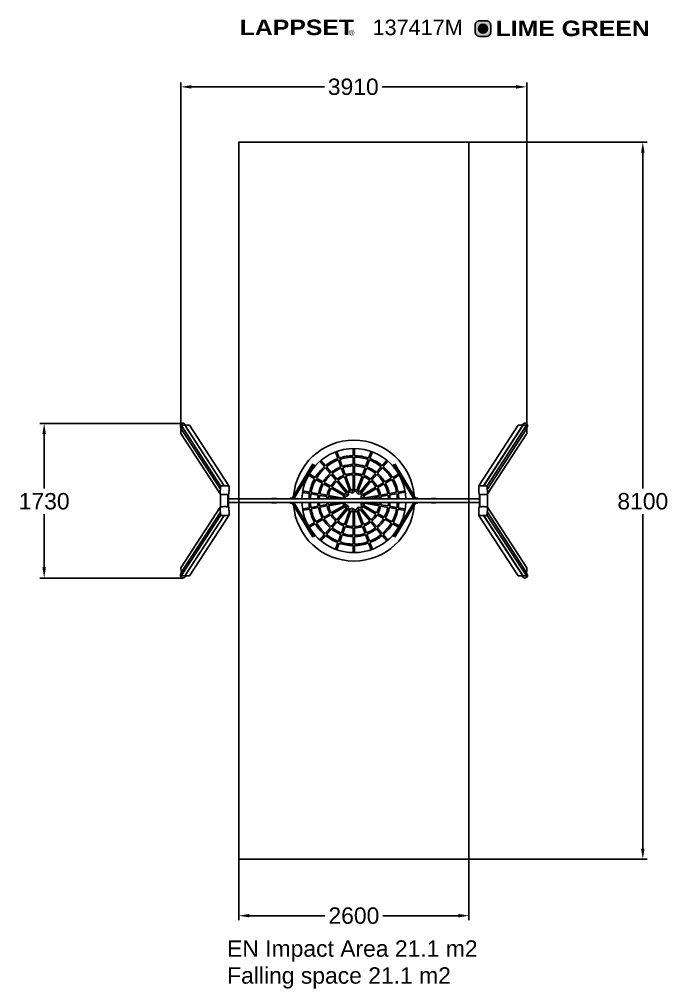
# Model space of a CAD drawing. Extents: x -3779 to 3544, y -5512 to 5435.
import ezdxf

# ---------------------------------------------------------------- set-up
doc = ezdxf.new("R2010")
doc.units = 0
doc.header["$LTSCALE"] = 5
doc.header["$PDMODE"] = 33
doc.header["$PDSIZE"] = 20
doc.layers.get('Defpoints').update_dxf_attribs({"linetype": 'CONTINUOUS'})
for name, color, linetype in [('Lg_area', 4, 'CONTINUOUS'), ('Lg_dim', 7, 'CONTINUOUS'), ('Lg_prod', 40, 'CONTINUOUS'), ('Lg_txt', 4, 'CONTINUOUS'), ('Lime green', 7, 'CONTINUOUS')]:
    doc.layers.add(name, color=color, linetype=linetype)
doc.styles.add('LG1', font='arial.ttf', dxfattribs={"height": 185})
doc.styles.add('LG2', font='', dxfattribs={"height": 185})
doc.styles.add('LG3', font='simplex.shx')
doc.styles.get('LG2').set_extended_font_data('Arial Black')
doc.dimstyles.new('LG_DIM', dxfattribs={"dimtxt": 2.5, "dimasz": 2, "dimexe": 1.3, "dimexo": 1.5, "dimgap": 1, "dimtad": 1, "dimdec": 1, "dimrnd": 10, "dimdsep": 46, "dimtxsty": 'LG1', "dimcen": 0, "dimdle": 1.5, "dimclrd": 2, "dimclre": 2, "dimclrt": 6, "dimadec": 0, "dimazin": 0, "dimtfac": 0.7, "dimtmove": 0, "dimatfit": 3, "dimfxl": 1, "dimtvp": 1, "dimtolj": 1, "dimtzin": 0, "dimarcsym": 0})

# ---------------------------------------------------------------- blocks, each defined once
blk = doc.blocks.new('prodnum')
at = {"layer": 'Lg_txt'}
for s, height, style, p in [('LAPPSET', 175, 'LG2', (0, 0)), ('®', 60, 'LG1', (1233, -2))]:
    blk.add_text(s, height=height, dxfattribs=dict(at, style=style)).set_placement(p)
at = {"layer": 'Lg_txt', "style": 'LG1'}
blk.add_attdef('PRODNUM', (1500, 0), '', height=175, dxfattribs=at)
blk = doc.blocks.new('*D4')
at = {"layer": 'Defpoints', "color": 0, "transparency": 16777216}
for p in [(1300, 4050), (1300, -4050), (3264, -4050)]:
    blk.add_point(p, dxfattribs=at)
at = {"layer": 'Lg_dim', "color": 0, "lineweight": -2, "transparency": 16777216}
for p, q in [((1301, 4050), (3314, 4050)), ((3264, 3930), (3264, 136)), ((3264, -3930), (3264, -153)), ((1301, -4050), (3314, -4050))]:
    blk.add_line(p, q, dxfattribs=at)
at = {"layer": 'Lg_dim', "color": 0, "transparency": 16777216}
for points in [[(3244, 3930), (3284, 3930), (3264, 4050)], [(3244, -3930), (3284, -3930), (3264, -4050)]]:
    blk.add_solid(points, dxfattribs=at)
at = {"layer": 'Lg_dim', "color": 4, "transparency": 16777216, "insert": (3264, -8), "char_height": 185, "attachment_point": 5, "style": 'LG1'}
blk.add_mtext('\\A1;8100', dxfattribs=at)
blk = doc.blocks.new('*D5')
at = {"layer": 'Defpoints', "color": 0, "transparency": 16777216}
for p in [(-1300, -4000), (1300, -4000), (1300, -4688)]:
    blk.add_point(p, dxfattribs=at)
at = {"layer": 'Lg_dim', "color": 0, "lineweight": -2, "transparency": 16777216}
for p, q in [((-1300, -4001), (-1300, -4738)), ((1300, -4001), (1300, -4738)), ((-1180, -4688), (-328, -4688)), ((1180, -4688), (328, -4688))]:
    blk.add_line(p, q, dxfattribs=at)
at = {"layer": 'Lg_dim', "color": 0, "transparency": 16777216}
for points in [[(-1180, -4668), (-1180, -4708), (-1300, -4688)], [(1180, -4668), (1180, -4708), (1300, -4688)]]:
    blk.add_solid(points, dxfattribs=at)
at = {"layer": 'Lg_dim', "color": 4, "transparency": 16777216, "insert": (0, -4688), "char_height": 185, "attachment_point": 5, "style": 'LG1'}
blk.add_mtext('\\A1;2600', dxfattribs=at)
blk = doc.blocks.new('*D6')
at = {"layer": 'Defpoints', "color": 0, "transparency": 16777216}
for p in [(1952, 4673), (-1955, 758), (1952, 758)]:
    blk.add_point(p, dxfattribs=at)
at = {"layer": 'Lg_dim', "color": 0, "lineweight": -2, "transparency": 16777216}
for p, q in [((-1955, 759), (-1955, 4723)), ((1952, 759), (1952, 4723)), ((-1835, 4673), (-333, 4673)), ((1832, 4673), (319, 4673))]:
    blk.add_line(p, q, dxfattribs=at)
at = {"layer": 'Lg_dim', "color": 0, "transparency": 16777216}
for points in [[(-1835, 4693), (-1835, 4653), (-1955, 4673)], [(1832, 4693), (1832, 4653), (1952, 4673)]]:
    blk.add_solid(points, dxfattribs=at)
at = {"layer": 'Lg_dim', "color": 4, "transparency": 16777216, "insert": (-7, 4673), "char_height": 185, "attachment_point": 5, "style": 'LG1'}
blk.add_mtext('\\A1;3910', dxfattribs=at)
blk = doc.blocks.new('*D7')
at = {"layer": 'Defpoints', "color": 0, "transparency": 16777216}
for p in [(-1934, 872), (-3499, -875), (-1934, -875)]:
    blk.add_point(p, dxfattribs=at)
at = {"layer": 'Lg_dim', "color": 0, "lineweight": -2, "transparency": 16777216}
for p, q in [((-1935, 872), (-3549, 872)), ((-3499, 752), (-3499, 136)), ((-3499, -755), (-3499, -153)), ((-1935, -875), (-3549, -875))]:
    blk.add_line(p, q, dxfattribs=at)
at = {"layer": 'Lg_dim', "color": 0, "transparency": 16777216}
for points in [[(-3519, 752), (-3479, 752), (-3499, 872)], [(-3519, -755), (-3479, -755), (-3499, -875)]]:
    blk.add_solid(points, dxfattribs=at)
at = {"layer": 'Lg_dim', "color": 4, "transparency": 16777216, "insert": (-3499, -8), "char_height": 185, "attachment_point": 5, "style": 'LG1'}
blk.add_mtext('\\A1;1730', dxfattribs=at)
blk = doc.blocks.new('Variteemalayerit')
at = {"layer": 'Lime green', "true_color": 0xb1c72c}
h = blk.add_hatch(color=62, dxfattribs=at)
h.dxf.hatch_style = 1
edge = h.paths.add_edge_path()
edge.add_line((2695, 137), (2695, 212))
edge.add_arc((2745, 212), 50, 90, 180, ccw=False)
edge.add_line((2745, 262), (2820, 262))
edge.add_arc((2820, 212), 50, 0, 90, ccw=False)
edge.add_line((2870, 212), (2870, 137))
edge.add_arc((2820, 137), 50, 270, 360, ccw=False)
edge.add_line((2820, 87), (2745, 87))
edge.add_arc((2745, 137), 50, 180, 270, ccw=False)
at = {"layer": 'Lime green'}
h = blk.add_hatch(color=250, dxfattribs=at)
h.dxf.hatch_style = 1
edge = h.paths.add_edge_path()
edge.add_arc((2783, 174), 50.2, 0, 360)
at = {"layer": 'Lime green', "color": 62, "true_color": 0xb1c72c}
blk.add_lwpolyline([(2695, 137), (2695, 212, -0.414214), (2745, 262), (2820, 262, -0.414214), (2870, 212), (2870, 137, -0.414214), (2820, 87), (2745, 87, -0.414214)], format="xyb", close=True, dxfattribs=at)
at = {"layer": 'Lime green', "color": 250}
blk.add_circle((2783, 174), 50.2, dxfattribs=at)
at = {"layer": 'Lime green', "color": 62, "true_color": 0xb1c72c, "insert": (2926, 265), "char_height": 175, "attachment_point": 1, "style": 'LG3'}
blk.add_mtext_dynamic_manual_height_columns('{\\fArial Black|b0|i0|c0|p34;LIME GREEN}', width=3485.89, gutter_width=12.5, heights=[-181], dxfattribs=at)

msp = doc.modelspace()

# ---------------------------------------------------------------- linework, layer by layer
at = {"layer": 'Lg_area'}
msp.add_lwpolyline([(-1300, -4050), (1300, -4050), (1300, 4050), (-1300, 4050)], close=True, dxfattribs=at)
at = {"layer": 'Lg_prod'}
for p, q in [((-1955.4, 827.2), (-1951.2, 820.6)), ((-1952.4, 794.1), (-1954, 758.9)), ((-1951.3, 813.6), (-1952.1, 795.9)), ((-1949.8, 850.6), (-1951.4, 815.4)), ((-1951.1, 798.1), (-1950.5, 811.4)), ((-1950.3, 811), (-1508.5, 129.3)), ((-1949.8, 850.6), (-1506.6, 166.8)), ((-1913.8, 850.6), (-1949.8, 850.6)), ((-1949.5, 851), (-1949.6, 850.6)), ((-1858.9, 851), (-1949.5, 851)), ((-1949.5, 851), (-1949.3, 850.6)), ((-1910.1, 849.7), (-1896, 849.7)), ((-1907.5, 847.3), (-1466.5, 166.8)), ((-1905.1, 859.8), (-1899.4, 851)), ((-1902.2, 839), (-1900.6, 839)), ((-1900.6, 839), (-1900.4, 842.9)), ((-1900.6, 839), (-1464.9, 166.8)), ((-1856.2, 850.6), (-1892.2, 850.6)), ((-1858.9, 851), (-1858.7, 850.6)), ((-1856.2, 850.6), (-1413, 166.8)), ((1856.2, 850.6), (1413, 166.8)), ((1900.6, 839), (1464.9, 166.8)), ((1907.5, 847.3), (1466.5, 166.8)), ((1949.8, 850.6), (1506.6, 166.8)), ((1950.3, 811), (1508.5, 129.3)), ((1892.2, 850.6), (1856.2, 850.6)), ((1858.9, 851), (1858.7, 850.6)), ((1949.5, 851), (1858.9, 851)), ((1896, 849.7), (1910.1, 849.7)), ((1905.1, 859.8), (1899.4, 851)), ((1900.4, 842.9), (1900.6, 839)), ((1900.6, 839), (1902.2, 839)), ((1949.8, 850.6), (1913.8, 850.6)), ((1949.5, 851), (1949.3, 850.6)), ((1949.6, 850.6), (1949.5, 851)), ((1951.4, 815.4), (1949.8, 850.6)), ((1950.5, 811.4), (1951.1, 798.1)), ((1955.4, 827.2), (1951.2, 820.6)), ((1952.1, 795.9), (1951.3, 813.6)), ((1954, 758.9), (1952.4, 794.1)), ((-1954, 758.9), (-1511, 75.2)), ((1954, 758.9), (1511, 75.2)), ((-180.7, 474.8), (-207.9, 549.5)), ((-165.6, 480.2), (-192.8, 555)), ((-8.6, 587.4), (-8.6, 507.9)), ((7.4, 587.5), (7.4, 507.9)), ((166.8, 479.8), (194, 554.5)), ((181.8, 474.3), (209, 549.1)), ((-384.2, 444.5), (-333.1, 383.6)), ((-372, 454.8), (-320.8, 393.9)), ((-146.5, 380.8), (-175.2, 459.8)), ((-131.4, 386.3), (-160.1, 465.2)), ((-8.6, 491.9), (-8.6, 407.9)), ((7.4, 491.9), (7.4, 407.9)), ((132.6, 385.9), (161.3, 464.8)), ((147.6, 380.4), (176.3, 459.3)), ((371, 455.5), (319.9, 394.6)), ((383.3, 445.3), (332.2, 384.4)), ((-700.3, 20), (-463.7, 414.5)), ((-678.2, 20), (-444.9, 408.9)), ((-322.8, 371.3), (-268.8, 306.9)), ((-310.6, 381.6), (-256.6, 317.2)), ((-112.2, 286.8), (-141, 365.8)), ((-97.2, 292.3), (-125.9, 371.2)), ((-8.6, 391.9), (-8.6, 307.9)), ((7.4, 391.9), (7.4, 307.9)), ((98.4, 291.9), (127.1, 370.8)), ((113.4, 286.4), (142.1, 365.3)), ((309.6, 382.4), (255.6, 318)), ((321.9, 372.1), (267.9, 307.8)), ((444.9, 408.9), (678.2, 20)), ((463.7, 414.5), (700.3, 20)), ((-443.6, 247.6), (-512.4, 287.3)), ((-435.6, 261.4), (-504.4, 301.2)), ((-357, 197.6), (-429.7, 239.6)), ((-348.9, 211.4), (-421.7, 253.4)), ((-258.5, 294.7), (-204.5, 230.3)), ((-246.3, 305), (-192.3, 240.6)), ((-182, 228.4), (-73.3, 98.8)), ((-48.9, 112.9), (-106.8, 271.8)), ((-33.9, 118.2), (-91.7, 277.2)), ((-8.6, 291.9), (-8.6, 122.7)), ((7.4, 291.9), (7.4, 122.8)), ((35.1, 117.9), (92.9, 276.8)), ((50.1, 112.3), (107.9, 271.3)), ((181, 229.1), (72.3, 99.5)), ((245.3, 305.8), (191.3, 241.4)), ((257.6, 295.5), (203.6, 231.1)), ((349.6, 210.4), (422.3, 252.4)), ((357.6, 196.5), (430.3, 238.5)), ((436.2, 260.4), (505.1, 300.1)), ((444.2, 246.5), (513, 286.3)), ((-1511.1, 74.1), (-1506.7, 166.8)), ((-1412.3, 166.8), (-1506.7, 166.8)), ((-1506.7, 166.8), (-1505.4, 164.6)), ((-1410.9, 164.6), (-1412.3, 166.8)), ((-270.3, 147.6), (-343.1, 189.6)), ((-262.3, 161.4), (-335.1, 203.4)), ((-110, 55), (-256.5, 139.6)), ((-101.9, 68.8), (-248.5, 153.4)), ((-194.2, 218), (-85.5, 88.5)), ((-40, 111.7), (-36.7, 112.6)), ((-0.6, 118.7), (-4.1, 118.4)), ((41.2, 111.3), (44.3, 109.9)), ((193.3, 218.9), (84.6, 89.3)), ((102.6, 67.8), (249.1, 152.3)), ((110.6, 53.9), (257.1, 138.5)), ((263, 160.3), (335.7, 202.4)), ((270.9, 146.5), (343.7, 188.5)), ((577, 110.5), (498.7, 96.7)), ((1412.3, 166.8), (1410.9, 164.6)), ((1506.7, 166.8), (1412.3, 166.8)), ((1505.4, 164.6), (1506.7, 166.8)), ((1506.7, 166.8), (1511.1, 74.1)), ((-1509.7, 72), (-1511.1, 74.1)), ((-1508, -71.4), (-1508, 71.4)), ((-1504.3, 70.8), (-1503.6, 69.8)), ((-1503.6, 69.8), (-1503.6, 70.7)), ((-1503.6, 69.8), (-1495.9, 69.8)), ((-1424.1, 64), (-1424.1, -64)), ((-1418.2, 64), (-1424.1, 64)), ((-1420, 70.6), (-1420, 70.5)), ((-1418.2, 64), (-1418.2, -64)), ((-1418.2, 20), (1418.2, 20)), ((-972.7, 20), (-972.7, 20.2)), ((-972.7, 20.2), (-923.7, 20.2)), ((-925.9, 22.5), (-925.9, 20.2)), ((-925.9, 22.5), (-920.9, 22.5)), ((-925.2, 25), (-875.2, 25)), ((-925.2, 25), (-925.2, 22.5)), ((-925.2, 25), (-925.2, 22.5)), ((-925.2, 25), (-875.2, 25)), ((-923.7, 21.7), (-880.2, 21.7)), ((-923.7, 20.2), (-923.7, 21.7)), ((-920.9, 22.5), (-920.9, 21.7)), ((-920.9, 22.5), (-919.4, 22.5)), ((-919.4, 22.5), (-919.4, 21.7)), ((-919.4, 22.5), (-884.6, 22.5)), ((-884.6, 22.5), (-883.1, 22.5)), ((-884.6, 22.5), (-884.6, 21.7)), ((-883.1, 22.5), (-883.1, 21.7)), ((-883.1, 22.5), (-878.1, 22.5)), ((-880.2, 20.2), (-880.2, 21.7)), ((-880.2, 20.2), (-831.2, 20.2)), ((-878.1, 22.5), (-878.1, 20.2)), ((-875.2, 25), (-875.2, 20.2)), ((-875.2, 25), (-875.2, 20.2)), ((-831.2, 20), (-831.2, 20.2)), ((-580, 93.5), (-501.7, 79.7)), ((-577.2, 109.3), (-498.9, 95.5)), ((-485.9, 76.9), (-403.2, 62.3)), ((-483.2, 92.7), (-400.5, 78.1)), ((-387.4, 59.6), (-304.7, 45)), ((-384.7, 75.3), (-302, 60.7)), ((-288.9, 42.2), (-163.1, 20)), ((-286.2, 58), (-119.6, 28.6)), ((-102.5, 59.9), (-100.5, 62.7)), ((-76.8, 90.5), (-79.2, 88.1)), ((75.8, 91.3), (73, 93.3)), ((103.1, 58.8), (104.6, 55.7)), ((116.8, 21.2), (115.9, 24.6)), ((285.9, 59.2), (119.3, 29.8)), ((288.8, 43.4), (155.9, 20)), ((384.5, 76.5), (301.7, 62)), ((387.3, 60.8), (304.5, 46.2)), ((483, 93.9), (400.2, 79.3)), ((485.8, 78.2), (403, 63.6)), ((579.8, 94.7), (501.5, 80.9)), ((831.3, 20), (831.3, 20.2)), ((831.3, 20.2), (880.3, 20.2)), ((875.2, 20.2), (875.2, 25)), ((925.2, 25), (875.2, 25)), ((875.2, 20.2), (875.2, 25)), ((925.2, 25), (875.2, 25)), ((878.1, 22.5), (878.1, 20.2)), ((878.1, 22.5), (883.1, 22.5)), ((880.3, 20.2), (880.3, 21.7)), ((880.3, 21.7), (923.8, 21.7)), ((883.1, 22.5), (884.6, 22.5)), ((883.1, 22.5), (883.1, 21.7)), ((884.6, 22.5), (884.6, 21.7)), ((884.6, 22.5), (919.4, 22.5)), ((919.4, 22.5), (920.9, 22.5)), ((919.4, 22.5), (919.4, 21.7)), ((920.9, 22.5), (920.9, 21.7)), ((920.9, 22.5), (925.9, 22.5)), ((923.8, 20.2), (923.8, 21.7)), ((923.8, 20.2), (972.8, 20.2)), ((925.2, 22.5), (925.2, 25)), ((925.2, 22.5), (925.2, 25)), ((925.9, 22.5), (925.9, 20.2)), ((972.8, 20), (972.8, 20.2)), ((1418.2, -64), (1418.2, 64)), ((1418.2, 64), (1424.1, 64)), ((1420, 70.5), (1420, 70.6)), ((1424.1, -64), (1424.1, 64)), ((1495.9, 69.8), (1503.6, 69.8)), ((1503.6, 69.8), (1504.3, 70.8)), ((1503.6, 69.8), (1503.6, 70.7)), ((1508, 71.4), (1508, -71.4)), ((1511.1, 74.1), (1509.7, 72)), ((-1954, -758.9), (-1511, -75.2)), ((-1509.7, -72), (-1511.1, -74.1)), ((-1511.1, -74.1), (-1506.7, -166.8)), ((-1503.6, -69.8), (-1504.3, -70.8)), ((-1495.9, -69.8), (-1503.6, -69.8)), ((-1503.6, -69.8), (-1503.6, -70.7)), ((-1418.2, -64), (-1424.1, -64)), ((-1420, -70.5), (-1420, -70.6)), ((-1418.2, -20), (1418.2, -20)), ((-972.7, -20.3), (-972.7, -20)), ((-972.7, -20.3), (-923.7, -20.3)), ((-925.9, -20.3), (-925.9, -22.5)), ((-925.9, -22.5), (-920.9, -22.5)), ((-925.2, -22.5), (-925.2, -25)), ((-925.2, -22.5), (-925.2, -25)), ((-925.2, -25), (-875.2, -25)), ((-925.2, -25), (-875.2, -25)), ((-923.7, -21.8), (-923.7, -20.3)), ((-923.7, -21.8), (-880.2, -21.8)), ((-920.9, -21.8), (-920.9, -22.5)), ((-920.9, -22.5), (-919.4, -22.5)), ((-919.4, -21.8), (-919.4, -22.5)), ((-919.4, -22.5), (-884.6, -22.5)), ((-884.6, -21.8), (-884.6, -22.5)), ((-884.6, -22.5), (-883.1, -22.5)), ((-883.1, -21.8), (-883.1, -22.5)), ((-883.1, -22.5), (-878.1, -22.5)), ((-880.2, -20.3), (-831.2, -20.3)), ((-880.2, -21.8), (-880.2, -20.3)), ((-878.1, -20.3), (-878.1, -22.5)), ((-875.2, -20.3), (-875.2, -25)), ((-875.2, -20.3), (-875.2, -25)), ((-831.2, -20.3), (-831.2, -20)), ((-700.3, -20), (-463.7, -414.5)), ((-678.2, -20), (-444.9, -408.9)), ((-501.7, -79.7), (-580, -93.5)), ((-498.9, -95.5), (-577.2, -109.3)), ((-403.2, -62.3), (-485.9, -76.9)), ((-400.5, -78.1), (-483.2, -92.7)), ((-304.7, -45), (-387.4, -59.6)), ((-302, -60.7), (-384.7, -75.3)), ((-163.1, -20), (-288.9, -42.2)), ((-119.6, -28.6), (-286.2, -58)), ((-256.5, -139.6), (-110, -55)), ((-248.5, -153.4), (-101.9, -68.8)), ((-85.5, -88.5), (-194.2, -218)), ((-73.3, -98.8), (-182, -228.4)), ((-102.5, -59.9), (-100.5, -62.7)), ((-76.8, -90.5), (-79.2, -88.1)), ((72.3, -99.5), (181, -229.1)), ((75.8, -91.3), (73, -93.3)), ((84.6, -89.3), (193.3, -218.9)), ((249.1, -152.3), (102.6, -67.8)), ((103.1, -58.8), (104.6, -55.7)), ((257.1, -138.5), (110.6, -53.9)), ((116.8, -21.2), (115.9, -24.6)), ((119.3, -29.8), (285.9, -59.2)), ((155.9, -20), (288.8, -43.4)), ((301.7, -62), (384.5, -76.5)), ((304.5, -46.2), (387.3, -60.8)), ((400.2, -79.3), (483, -93.9)), ((403, -63.6), (485.8, -78.2)), ((444.9, -408.9), (678.2, -20)), ((463.7, -414.5), (700.3, -20)), ((498.7, -96.7), (577, -110.5)), ((501.5, -80.9), (579.8, -94.7)), ((831.3, -20.3), (831.3, -20)), ((831.3, -20.3), (880.3, -20.3)), ((875.2, -25), (875.2, -20.3)), ((875.2, -25), (875.2, -20.3)), ((925.2, -25), (875.2, -25)), ((925.2, -25), (875.2, -25)), ((878.1, -20.3), (878.1, -22.5)), ((878.1, -22.5), (883.1, -22.5)), ((880.3, -21.8), (880.3, -20.3)), ((880.3, -21.8), (923.8, -21.8)), ((883.1, -21.8), (883.1, -22.5)), ((883.1, -22.5), (884.6, -22.5)), ((884.6, -21.8), (884.6, -22.5)), ((884.6, -22.5), (919.4, -22.5)), ((919.4, -21.8), (919.4, -22.5)), ((919.4, -22.5), (920.9, -22.5)), ((920.9, -21.8), (920.9, -22.5)), ((920.9, -22.5), (925.9, -22.5)), ((923.8, -21.8), (923.8, -20.3)), ((923.8, -20.3), (972.8, -20.3)), ((925.2, -25), (925.2, -22.5)), ((925.2, -25), (925.2, -22.5)), ((925.9, -20.3), (925.9, -22.5)), ((972.8, -20.3), (972.8, -20)), ((1418.2, -64), (1424.1, -64)), ((1420, -70.6), (1420, -70.5)), ((1503.6, -69.8), (1495.9, -69.8)), ((1503.6, -69.8), (1503.6, -70.7)), ((1504.3, -70.8), (1503.6, -69.8)), ((1506.7, -166.8), (1511.1, -74.1)), ((1511.1, -74.1), (1509.7, -72)), ((1954, -758.9), (1511, -75.2)), ((-1950.3, -811), (-1508.5, -129.3)), ((-1949.8, -850.6), (-1506.6, -166.8)), ((-1907.5, -847.3), (-1466.5, -166.8)), ((-1900.6, -839), (-1464.9, -166.8)), ((-1856.2, -850.6), (-1413, -166.8)), ((-1506.7, -166.8), (-1505.4, -164.6)), ((-1412.3, -166.8), (-1506.7, -166.8)), ((-1410.9, -164.6), (-1412.3, -166.8)), ((-429.7, -239.6), (-357, -197.6)), ((-421.7, -253.4), (-348.9, -211.4)), ((-343.1, -189.6), (-270.3, -147.6)), ((-335.1, -203.4), (-262.3, -161.4)), ((-106.8, -271.8), (-48.9, -112.9)), ((-91.7, -277.2), (-33.9, -118.2)), ((-40, -111.7), (-36.7, -112.6)), ((-8.6, -122.7), (-8.6, -291.9)), ((-0.6, -118.7), (-4.1, -118.4)), ((7.4, -122.8), (7.4, -291.9)), ((92.9, -276.8), (35.1, -117.9)), ((41.2, -111.3), (44.3, -109.9)), ((107.9, -271.3), (50.1, -112.3)), ((335.7, -202.4), (263, -160.3)), ((343.7, -188.5), (270.9, -146.5)), ((422.3, -252.4), (349.6, -210.4)), ((430.3, -238.5), (357.6, -196.5)), ((1412.3, -166.8), (1410.9, -164.6)), ((1506.7, -166.8), (1412.3, -166.8)), ((1856.2, -850.6), (1413, -166.8)), ((1900.6, -839), (1464.9, -166.8)), ((1907.5, -847.3), (1466.5, -166.8)), ((1505.4, -164.6), (1506.7, -166.8)), ((1949.8, -850.6), (1506.6, -166.8)), ((1950.3, -811), (1508.5, -129.3)), ((-512.4, -287.3), (-443.6, -247.6)), ((-504.4, -301.2), (-435.6, -261.4)), ((-268.8, -306.9), (-322.8, -371.3)), ((-256.6, -317.2), (-310.6, -381.6)), ((-204.5, -230.3), (-258.5, -294.7)), ((-192.3, -240.6), (-246.3, -305)), ((-141, -365.8), (-112.2, -286.8)), ((-125.9, -371.2), (-97.2, -292.3)), ((-8.6, -307.9), (-8.6, -391.9)), ((7.4, -307.9), (7.4, -391.9)), ((127.1, -370.8), (98.4, -291.9)), ((142.1, -365.3), (113.4, -286.4)), ((191.3, -241.4), (245.3, -305.8)), ((203.6, -231.1), (257.6, -295.5)), ((255.6, -318), (309.6, -382.4)), ((267.9, -307.8), (321.9, -372.1)), ((505.1, -300.1), (436.2, -260.4)), ((513, -286.3), (444.2, -246.5)), ((-333.1, -383.6), (-384.2, -444.5)), ((-320.8, -393.9), (-372, -454.8)), ((-175.2, -459.8), (-146.5, -380.8)), ((-160.1, -465.2), (-131.4, -386.3)), ((-8.6, -407.9), (-8.6, -491.9)), ((7.4, -407.9), (7.4, -491.9)), ((161.3, -464.8), (132.6, -385.9)), ((176.3, -459.3), (147.6, -380.4)), ((319.9, -394.6), (371, -455.5)), ((332.2, -384.4), (383.3, -445.3)), ((-207.9, -549.5), (-180.7, -474.8)), ((-192.8, -555), (-165.6, -480.2)), ((-8.6, -507.9), (-8.6, -587.4)), ((7.4, -507.9), (7.4, -587.5)), ((194, -554.5), (166.8, -479.8)), ((209, -549.1), (181.8, -474.3)), ((-1954, -758.9), (-1952.4, -794.1)), ((1952.4, -794.1), (1954, -758.9)), ((-1955.4, -827.2), (-1951.2, -820.6)), ((-1952.1, -795.9), (-1951.3, -813.6)), ((-1951.4, -815.4), (-1949.8, -850.6)), ((-1950.5, -811.4), (-1951.1, -798.1)), ((-1949.8, -850.6), (-1913.8, -850.6)), ((-1949.6, -850.6), (-1949.5, -851)), ((-1949.5, -851), (-1949.3, -850.6)), ((-1949.5, -851), (-1858.9, -851)), ((-1896, -849.7), (-1910.1, -849.7)), ((-1905.1, -859.8), (-1899.4, -851)), ((-1900.6, -839), (-1902.2, -839)), ((-1900.4, -842.9), (-1900.6, -839)), ((-1892.2, -850.6), (-1856.2, -850.6)), ((-1858.9, -851), (-1858.7, -850.6)), ((1856.2, -850.6), (1892.2, -850.6)), ((1858.9, -851), (1858.7, -850.6)), ((1858.9, -851), (1949.5, -851)), ((1910.1, -849.7), (1896, -849.7)), ((1905.1, -859.8), (1899.4, -851)), ((1900.6, -839), (1900.4, -842.9)), ((1902.2, -839), (1900.6, -839)), ((1913.8, -850.6), (1949.8, -850.6)), ((1949.5, -851), (1949.3, -850.6)), ((1949.5, -851), (1949.6, -850.6)), ((1949.8, -850.6), (1951.4, -815.4)), ((1951.1, -798.1), (1950.5, -811.4)), ((1955.4, -827.2), (1951.2, -820.6)), ((1951.3, -813.6), (1952.1, -795.9))]:
    msp.add_line(p, q, dxfattribs=at)
for centre, radius, start, end in [((0, 0), 682.5, 4.47041, 175.52959), ((0, 0), 587.5, 1.95087, 178.04913), ((0, 0), 508, 110.83232, 129.16768), ((0, 0), 492, 110.85939, 129.14061), ((0, 0), 508, 90.97235, 109.02765), ((0, 0), 492, 91.00397, 108.99603), ((0, 0), 508, 70.83232, 89.16768), ((0, 0), 492, 70.85939, 89.14061), ((0, 0), 492, 51.00397, 68.99603), ((0, 0), 508, 50.97235, 69.02765), ((0, 0), 508, 130.97235, 149.02765), ((0, 0), 492, 131.00397, 148.99603), ((0, 0), 408, 111.03634, 128.96366), ((0, 0), 392, 111.07864, 128.92136), ((0, 0), 408, 91.2107, 108.7893), ((0, 0), 392, 91.26012, 108.73988), ((0, 0), 408, 71.03634, 88.96366), ((0, 0), 392, 71.07864, 88.92136), ((0, 0), 392, 51.26012, 68.73988), ((0, 0), 408, 51.2107, 68.7893), ((0, 0), 492, 30.85939, 49.14061), ((0, 0), 508, 30.83232, 49.16768), ((0, 0), 508, 150.83232, 169.16768), ((0, 0), 492, 150.85939, 169.14061), ((0, 0), 408, 131.2107, 148.7893), ((0, 0), 392, 131.26012, 148.73988), ((0, 0), 308, 131.60387, 148.39613), ((0, 0), 308, 111.37287, 128.62713), ((0, 0), 292, 111.44811, 128.55189), ((0, 0), 308, 91.60387, 108.39613), ((0, 0), 292, 91.69178, 108.30822), ((0, 0), 308, 71.37287, 88.62713), ((0, 0), 292, 71.44811, 88.55189), ((0, 0), 292, 51.69178, 68.30822), ((0, 0), 308, 51.60387, 68.39613), ((0, 0), 308, 31.37287, 48.62713), ((0, 0), 392, 31.07864, 48.92136), ((0, 0), 408, 31.03634, 48.96366), ((0, 0), 492, 11.00397, 28.99603), ((0, 0), 508, 10.97235, 29.02765), ((0, 0), 408, 151.03634, 168.96366), ((0, 0), 392, 151.07864, 168.92136), ((0, 0), 308, 151.37287, 168.62713), ((0, 0), 292, 151.44811, 168.55189), ((0, 0), 292, 131.69178, 148.30822), ((0, 0), 123, 113.43949, 126.56051), ((0, 0), 123, 94.01898, 105.98102), ((0, 0), 123, 73.43949, 86.56051), ((0, 0), 123, 54.01898, 65.98102), ((0, 0), 292, 31.44811, 48.55189), ((0, 0), 292, 11.69178, 28.30822), ((0, 0), 308, 11.60387, 28.39613), ((0, 0), 392, 11.26012, 28.73988), ((0, 0), 408, 11.2107, 28.7893), ((0, 0), 508, 170.97235, 177.74368), ((0, 0), 492, 171.00397, 177.67026), ((0, 0), 408, 171.2107, 177.19026), ((0, 0), 392, 171.26012, 177.07548), ((0, 0), 308, 171.60387, 176.27688), ((0, 0), 292, 171.69178, 176.07256), ((0, 0), 123, 153.43949, 166.56051), ((0, 0), 107, 153.42331, 166.57669), ((-117, 0), 28, 45.58469, 62.51357), ((0, 0), 123, 134.01898, 145.98102), ((-89.6, 75.2), 28, 257.48643, 22.51357), ((0, 0), 107, 136.60275, 143.39725), ((-89.6, 75.2), 12, 288.10338, 351.89662), ((0, 0), 107, 113.42331, 126.57669), ((-20.3, 115.2), 28, 217.48643, 342.51357), ((-20.3, 115.2), 12, 248.10338, 311.89662), ((0, 0), 107, 96.60275, 103.39725), ((0, 0), 107, 73.42331, 86.57669), ((58.5, 101.3), 28, 177.48643, 302.51357), ((0, 0), 107, 56.60275, 63.39725), ((58.5, 101.3), 12, 208.10338, 271.89662), ((0, 0), 107, 33.42331, 46.57669), ((109.9, 40), 28, 137.48643, 225.63254), ((0, 0), 123, 33.43949, 46.56051), ((109.9, 40), 12, 168.10338, 231.89662), ((0, 0), 107, 16.60275, 23.39725), ((0, 0), 123, 14.01898, 25.98102), ((0, 0), 292, 3.92744, 8.55189), ((0, 0), 308, 3.72312, 8.62713), ((0, 0), 392, 2.92452, 8.92136), ((0, 0), 408, 2.80974, 8.96366), ((0, 0), 492, 2.32974, 9.14061), ((0, 0), 508, 2.25632, 9.16768), ((0, 0), 682.5, 184.47041, 355.52959), ((0, 0), 587.5, 181.95087, 358.04913), ((0, 0), 508, 182.25632, 189.02765), ((0, 0), 508, 190.83232, 209.16768), ((0, 0), 492, 182.32974, 188.99603), ((0, 0), 492, 190.85939, 209.14061), ((0, 0), 408, 182.80974, 188.7893), ((0, 0), 408, 191.03634, 208.96366), ((0, 0), 392, 182.92452, 188.73988), ((0, 0), 392, 191.07864, 208.92136), ((0, 0), 308, 183.72312, 188.39613), ((0, 0), 308, 191.37287, 208.62713), ((0, 0), 292, 183.92744, 188.30822), ((0, 0), 292, 191.44811, 208.55189), ((0, 0), 123, 193.43949, 206.56051), ((-117, 0), 28, 297.48643, 314.41531), ((0, 0), 107, 193.42331, 206.57669), ((0, 0), 123, 214.01898, 225.98102), ((-89.6, -75.2), 28, 337.48643, 102.51357), ((0, 0), 107, 216.60275, 223.39725), ((-89.6, -75.2), 12, 8.10338, 71.89662), ((0, 0), 123, 233.43949, 246.56051), ((0, 0), 107, 233.42331, 246.57669), ((-20.3, -115.2), 28, 17.48643, 142.51357), ((-20.3, -115.2), 12, 48.10338, 111.89662), ((0, 0), 107, 256.60275, 263.39725), ((0, 0), 107, 273.42331, 286.57669), ((58.5, -101.3), 28, 57.48643, 182.51357), ((0, 0), 107, 296.60275, 303.39725), ((58.5, -101.3), 12, 88.10338, 151.89662), ((0, 0), 123, 294.01898, 305.98102), ((0, 0), 107, 313.42331, 326.57669), ((109.9, -40), 28, 134.36746, 222.51357), ((0, 0), 123, 313.43949, 326.56051), ((109.9, -40), 12, 128.10338, 191.89662), ((0, 0), 107, 336.60275, 343.39725), ((0, 0), 123, 334.01898, 345.98102), ((0, 0), 292, 331.69178, 348.30822), ((0, 0), 308, 331.60387, 348.39613), ((0, 0), 292, 351.44811, 356.07256), ((0, 0), 308, 351.37287, 356.27688), ((0, 0), 392, 331.26012, 348.73988), ((0, 0), 408, 331.2107, 348.7893), ((0, 0), 392, 351.07864, 357.07548), ((0, 0), 408, 351.03634, 357.19026), ((0, 0), 492, 331.00397, 348.99603), ((0, 0), 508, 330.97235, 349.02765), ((0, 0), 492, 350.85939, 357.67026), ((0, 0), 508, 350.83232, 357.74368), ((0, 0), 408, 211.2107, 228.7893), ((0, 0), 392, 211.26012, 228.73988), ((0, 0), 308, 211.60387, 228.39613), ((0, 0), 292, 211.69178, 228.30822), ((0, 0), 123, 254.01898, 265.98102), ((0, 0), 123, 273.43949, 286.56051), ((0, 0), 292, 311.44811, 328.55189), ((0, 0), 308, 311.37287, 328.62713), ((0, 0), 392, 311.07864, 328.92136), ((0, 0), 408, 311.03634, 328.96366), ((0, 0), 508, 210.97235, 229.02765), ((0, 0), 492, 211.00397, 228.99603), ((0, 0), 408, 231.03634, 248.96366), ((0, 0), 392, 231.07864, 248.92136), ((0, 0), 308, 231.37287, 248.62713), ((0, 0), 292, 231.44811, 248.55189), ((0, 0), 308, 251.60387, 268.39613), ((0, 0), 292, 251.69178, 268.30822), ((0, 0), 292, 271.44811, 288.55189), ((0, 0), 308, 271.37287, 288.62713), ((0, 0), 292, 291.69178, 308.30822), ((0, 0), 308, 291.60387, 308.39613), ((0, 0), 392, 291.26012, 308.73988), ((0, 0), 408, 291.2107, 308.7893), ((0, 0), 492, 310.85939, 329.14061), ((0, 0), 508, 310.83232, 329.16768), ((0, 0), 508, 230.83232, 249.16768), ((0, 0), 492, 230.85939, 249.14061), ((0, 0), 408, 251.2107, 268.7893), ((0, 0), 392, 251.26012, 268.73988), ((0, 0), 392, 271.07864, 288.92136), ((0, 0), 408, 271.03634, 288.96366), ((0, 0), 492, 291.00397, 308.99603), ((0, 0), 508, 290.97235, 309.02765), ((0, 0), 508, 250.97235, 269.02765), ((0, 0), 492, 251.00397, 268.99603), ((0, 0), 492, 270.85939, 289.14061), ((0, 0), 508, 270.83232, 289.16768)]:
    msp.add_arc(centre, radius, start, end, dxfattribs=at)
for centre, major_axis, start_param, end_param in [((-1930.2, 843.5), (17.2, -26.5), 1.5707963, 3.1415927), ((1930.2, 843.5), (17.2, 26.5), 4.712389, 7.8539816), ((1930.2, 843.5), (17.2, 26.5), 4.712389, 7.8539816), ((-1930.2, 843.5), (17.2, -26.5), 3.1415927, 4.712389), ((-1930.2, 843.5), (17.2, -26.5), 3.1415927, 4.712389), ((-1944.5, 794.1), (6.71, 4.35), 0.990426, 2.5435446), ((-1943.5, 815.4), (6.71, 4.35), 2.5435446, 3.1415927), ((-1930.2, 843.5), (17.2, -26.5), 1.5707963, 3.1415927), ((-1914.2, 842.9), (6.71, 4.35), 0, 0.9727482), ((-1892.5, 842.9), (6.71, 4.35), 0.9727482, 2.5435446), ((1892.5, 842.9), (6.71, -4.35), 0.5980481, 2.1688444), ((1914.2, 842.9), (6.71, -4.35), 2.1688444, 3.1415927), ((1944.5, 794.1), (-6.71, 4.35), 3.7396407, 5.2927593), ((1943.5, 815.4), (-6.71, 4.35), 3.1415927, 3.7396407), ((-1430, 64), (5.04, 3.26), 5.6851372, 6.9430054), ((-1430, 64), (10.1, 6.5), 5.6851372, 6.292079), ((1430, 64), (-10.1, 6.5), 6.2742916, 6.8812334), ((1430, 64), (-5.04, 3.26), 5.6233652, 6.8812334), ((-1430, -64), (5.04, -3.26), 5.6233652, 6.8812334), ((-1430, -64), (10.1, -6.5), 6.2742916, 6.8812334), ((1430, -64), (-10.1, -6.5), 5.6851372, 6.292079), ((1430, -64), (-5.04, -3.26), 5.6851372, 6.9430054), ((-1930.2, -843.5), (17.2, 26.5), 1.5707963, 3.1415927), ((-1930.2, -843.5), (17.2, 26.5), 1.5707963, 3.1415927), ((-1944.5, -794.1), (6.71, -4.35), 3.7396407, 5.2927593), ((-1943.5, -815.4), (6.71, -4.35), 3.1415927, 3.7396407), ((-1930.2, -843.5), (17.2, 26.5), 3.1415927, 4.712389), ((-1930.2, -843.5), (17.2, 26.5), 3.1415927, 4.712389), ((-1914.2, -842.9), (-6.71, 4.35), 2.1688444, 3.1415927), ((-1892.5, -842.9), (-6.71, 4.35), 0.5980481, 2.1688444), ((1892.5, -842.9), (-6.71, -4.35), 0.9727482, 2.5435446), ((1930.2, -843.5), (17.2, -26.5), 4.712389, 7.8539816), ((1930.2, -843.5), (17.2, -26.5), 4.712389, 7.8539816), ((1914.2, -842.9), (-6.71, -4.35), 0, 0.9727482), ((1944.5, -794.1), (-6.71, -4.35), 0.990426, 2.5435446), ((1943.5, -815.4), (-6.71, -4.35), 2.5435446, 3.1415927)]:
    msp.add_ellipse(centre, major_axis=major_axis, ratio=0.9512512, start_param=start_param, end_param=end_param, dxfattribs=at)
for points, knots in [([(-1505.4, 164.6), (-1505.2, 164.3), (-1504.7, 163.8), (-1503.4, 162.1), (-1502.3, 160.8), (-1500.4, 158.6), (-1499.8, 157.9), (-1499.1, 157.3), (-1499.1, 157.2), (-1499.1, 157.2)], [20.5582592, 20.5582592, 20.5582592, 20.5582592, 24.2275917, 24.2275917, 29.2840438, 29.2840438, 31.4079167, 31.4079167, 31.4481323, 31.4481323, 31.4481323, 31.4481323]), ([(-1410.7, 164), (-1410.3, 157.6), (-1410.1, 151), (-1409.8, 137.6), (-1409.9, 130.8), (-1410.2, 117.5), (-1410.5, 111), (-1411.4, 98.4), (-1411.9, 92.4), (-1413.3, 81.3), (-1414.1, 76.1), (-1415, 71.5)], [1.2380249, 1.2380249, 1.2380249, 1.2380249, 1.4745244, 1.4745244, 1.7110239, 1.7110239, 1.9475233, 1.9475233, 2.1840228, 2.1840228, 2.4205223, 2.4205223, 2.4205223, 2.4205223]), ([(-1413.7, 157.2), (-1413.7, 157.2), (-1413.7, 157.3), (-1413.2, 157.9), (-1412.8, 158.6), (-1411.6, 160.8), (-1411, 162.1), (-1410.6, 163.8), (-1410.7, 164.3), (-1410.9, 164.6)], [-0.0546653, -0.0546653, -0.0546653, -0.0546653, 0, 0, 2.8869934, 2.8869934, 9.7602599, 9.7602599, 14.7480063, 14.7480063, 14.7480063, 14.7480063]), ([(-40, 111.7), (-40, 111.7), (-40.1, 111.7), (-41.1, 111.5), (-42.1, 111.2), (-43.4, 110.8), (-43.7, 110.8), (-44, 110.7)], [-25.1946965, -25.1946965, -25.1946965, -25.1946965, -25.1331854, -25.1331854, -21.9105567, -21.9105567, -20.8786688, -20.8786688, -20.8786688, -20.8786688]), ([(-0.6, 118.7), (-0.6, 118.7), (-0.5, 118.7), (0.1, 118.8), (0.6, 118.8), (1.7, 118.9), (2.2, 118.9), (3, 119), (3.2, 119), (3.5, 119)], [-0.1456039, -0.1456039, -0.1456039, -0.1456039, 0, 0, 1.6078405, 1.6078405, 3.2979, 3.2979, 4.1619432, 4.1619432, 4.1619432, 4.1619432]), ([(41.2, 111.3), (41.2, 111.3), (41.1, 111.3), (40.2, 111.8), (39.2, 112.2), (38, 112.8), (37.7, 112.9), (37.5, 113)], [-25.1946965, -25.1946965, -25.1946965, -25.1946965, -25.1331854, -25.1331854, -21.9105567, -21.9105567, -20.8786688, -20.8786688, -20.8786688, -20.8786688]), ([(1415, 71.5), (1414.1, 76.1), (1413.3, 81.3), (1411.9, 92.4), (1411.4, 98.4), (1410.5, 111), (1410.2, 117.5), (1409.9, 130.8), (1409.8, 137.6), (1410.1, 151), (1410.3, 157.6), (1410.7, 164)], [3.862663, 3.862663, 3.862663, 3.862663, 4.0991625, 4.0991625, 4.335662, 4.335662, 4.5721614, 4.5721614, 4.8086609, 4.8086609, 5.0451604, 5.0451604, 5.0451604, 5.0451604]), ([(1410.9, 164.6), (1410.7, 164.3), (1410.6, 163.8), (1411, 162.1), (1411.6, 160.8), (1412.8, 158.6), (1413.2, 157.9), (1413.7, 157.3), (1413.7, 157.2), (1413.7, 157.2)], [20.5582592, 20.5582592, 20.5582592, 20.5582592, 24.2275917, 24.2275917, 29.2840438, 29.2840438, 31.4079167, 31.4079167, 31.4481323, 31.4481323, 31.4481323, 31.4481323]), ([(1499.1, 157.2), (1499.1, 157.2), (1499.1, 157.3), (1499.8, 157.9), (1500.4, 158.6), (1502.3, 160.8), (1503.4, 162.1), (1504.7, 163.8), (1505.2, 164.3), (1505.4, 164.6)], [-0.0546653, -0.0546653, -0.0546653, -0.0546653, 0, 0, 2.8869934, 2.8869934, 9.7602599, 9.7602599, 14.7480063, 14.7480063, 14.7480063, 14.7480063]), ([(-1503, 73.5), (-1503, 73.4), (-1503, 73.4), (-1503.7, 73.1), (-1504.3, 72.7), (-1506.4, 71.8), (-1507.6, 71.5), (-1509, 71.5), (-1509.5, 71.6), (-1509.7, 72)], [-0.0546653, -0.0546653, -0.0546653, -0.0546653, 0, 0, 2.8869934, 2.8869934, 9.7602599, 9.7602599, 14.7480063, 14.7480063, 14.7480063, 14.7480063]), ([(-1415, 71.5), (-1420.1, 70.5), (-1425.6, 69.7), (-1437.4, 68.5), (-1443.6, 68.1), (-1456.5, 67.7), (-1463.1, 67.7), (-1476.4, 68.1), (-1483.1, 68.6), (-1496.3, 69.7), (-1502.7, 70.5), (-1508.9, 71.5)], [3.963904, 3.963904, 3.963904, 3.963904, 4.1971143, 4.1971143, 4.4303247, 4.4303247, 4.663535, 4.663535, 4.8967454, 4.8967454, 5.1299557, 5.1299557, 5.1299557, 5.1299557]), ([(-1417.6, 73.5), (-1417.6, 73.4), (-1417.6, 73.4), (-1417.2, 73.1), (-1416.8, 72.7), (-1415.7, 71.8), (-1415.2, 71.5), (-1415, 71.5), (-1415, 71.5), (-1415, 71.5)], [-0.0546653, -0.0546653, -0.0546653, -0.0546653, 0, 0, 2.8869934, 2.8869934, 9.7602599, 9.7602599, 11.2758203, 11.2758203, 11.2758203, 11.2758203]), ([(-725.2, 20), (-725, 20.8), (-724.6, 21.5), (-723.6, 23.5), (-722.9, 24.7), (-721.1, 26.5), (-720.5, 27.1), (-718.6, 28.3), (-717.2, 29), (-714.2, 29.6), (-712.9, 29.6), (-710.4, 29.1), (-709.2, 28.7), (-707.2, 27.5), (-706.3, 26.8), (-704.5, 25.1), (-703.8, 24.1), (-702.7, 22), (-702.2, 21), (-701.8, 20)], [5.6934502, 5.6934502, 5.6934502, 5.6934502, 5.8221049, 5.8221049, 6.0294145, 6.0294145, 6.1128719, 6.1128719, 6.2362733, 6.2362733, 6.3284697, 6.3284697, 6.4204862, 6.4204862, 6.5321499, 6.5321499, 6.6958917, 6.6958917, 6.8729204, 6.8729204, 6.8729204, 6.8729204]), ([(-117, 20), (-117, 20), (-117, 20.1), (-116.9, 20.7), (-116.9, 21.2), (-116.8, 22.3), (-116.7, 22.8), (-116.7, 23.6), (-116.6, 23.8), (-116.6, 24.1)], [-0.1456039, -0.1456039, -0.1456039, -0.1456039, 0, 0, 1.6078405, 1.6078405, 3.2979, 3.2979, 4.1619432, 4.1619432, 4.1619432, 4.1619432]), ([(-102.5, 59.9), (-102.5, 59.9), (-102.5, 59.9), (-103.1, 59), (-103.7, 58.1), (-104.5, 57), (-104.7, 56.8), (-104.8, 56.5)], [-25.1946965, -25.1946965, -25.1946965, -25.1946965, -25.1331854, -25.1331854, -21.9105567, -21.9105567, -20.8786688, -20.8786688, -20.8786688, -20.8786688]), ([(-76.8, 90.5), (-76.7, 90.6), (-76.7, 90.6), (-76.3, 91), (-75.9, 91.4), (-75.1, 92.1), (-74.8, 92.5), (-74.2, 93.1), (-74, 93.2), (-73.9, 93.4)], [-0.1456039, -0.1456039, -0.1456039, -0.1456039, 0, 0, 1.6078405, 1.6078405, 3.2979, 3.2979, 4.1619432, 4.1619432, 4.1619432, 4.1619432]), ([(75.8, 91.3), (75.9, 91.3), (75.9, 91.3), (76.4, 90.9), (76.8, 90.6), (77.7, 90), (78.1, 89.7), (78.8, 89.3), (79, 89.1), (79.2, 89)], [-0.1456039, -0.1456039, -0.1456039, -0.1456039, 0, 0, 1.6078405, 1.6078405, 3.2979, 3.2979, 4.1619432, 4.1619432, 4.1619432, 4.1619432]), ([(103.1, 58.8), (103.1, 58.8), (103.1, 58.8), (102.6, 59.8), (102.2, 60.8), (101.6, 62), (101.5, 62.3), (101.4, 62.5)], [-25.1946965, -25.1946965, -25.1946965, -25.1946965, -25.1331854, -25.1331854, -21.9105567, -21.9105567, -20.8786688, -20.8786688, -20.8786688, -20.8786688]), ([(116.8, 21.2), (116.8, 21.2), (116.8, 21.1), (116.9, 20.7), (117, 20.4), (117.1, 20)], [-0.1456039, -0.1456039, -0.1456039, -0.1456039, 0, 0, 1.1258616, 1.1258616, 1.1258616, 1.1258616]), ([(701.8, 20), (701.9, 20.1), (701.9, 20.2), (702.6, 21.9), (703.3, 23.4), (705.1, 25.6), (705.7, 26.3), (707.6, 27.8), (709, 28.7), (712.1, 29.5), (713.4, 29.6), (716, 29.3), (717.2, 28.9), (719.4, 27.9), (720.3, 27.2), (722.1, 25.6), (722.8, 24.6), (724.2, 22.5), (724.8, 21.2), (725.2, 20)], [5.6934502, 5.6934502, 5.6934502, 5.6934502, 5.7131795, 5.7131795, 5.9737952, 5.9737952, 6.0795162, 6.0795162, 6.2176286, 6.2176286, 6.3123267, 6.3123267, 6.402899, 6.402899, 6.5093414, 6.5093414, 6.6592668, 6.6592668, 6.8729204, 6.8729204, 6.8729204, 6.8729204]), ([(1417.6, 73.5), (1417.6, 73.4), (1417.6, 73.4), (1417.2, 73.1), (1416.8, 72.7), (1415.7, 71.8), (1415.2, 71.5), (1415, 71.5), (1415, 71.5), (1415, 71.5)], [-0.0546653, -0.0546653, -0.0546653, -0.0546653, 0, 0, 2.8869934, 2.8869934, 9.7602599, 9.7602599, 11.2758203, 11.2758203, 11.2758203, 11.2758203]), ([(1508.9, 71.5), (1502.7, 70.5), (1496.3, 69.7), (1483.1, 68.6), (1476.4, 68.1), (1463.1, 67.7), (1456.5, 67.7), (1443.6, 68.1), (1437.4, 68.5), (1425.6, 69.7), (1420.1, 70.5), (1415, 71.5)], [4.2948222, 4.2948222, 4.2948222, 4.2948222, 4.5280326, 4.5280326, 4.7612429, 4.7612429, 4.9944533, 4.9944533, 5.2276636, 5.2276636, 5.460874, 5.460874, 5.460874, 5.460874]), ([(1503, 73.5), (1503, 73.4), (1503, 73.4), (1503.7, 73.1), (1504.3, 72.7), (1506.4, 71.8), (1507.6, 71.5), (1509, 71.5), (1509.5, 71.6), (1509.7, 72)], [-0.0546653, -0.0546653, -0.0546653, -0.0546653, 0, 0, 2.8869934, 2.8869934, 9.7602599, 9.7602599, 14.7480063, 14.7480063, 14.7480063, 14.7480063]), ([(-1503, -73.5), (-1503, -73.4), (-1503, -73.4), (-1503.7, -73.1), (-1504.3, -72.7), (-1506.4, -71.8), (-1507.6, -71.5), (-1509, -71.5), (-1509.5, -71.6), (-1509.7, -72)], [-0.0546653, -0.0546653, -0.0546653, -0.0546653, 0, 0, 2.8869934, 2.8869934, 9.7602599, 9.7602599, 14.7480063, 14.7480063, 14.7480063, 14.7480063]), ([(-1508.9, -71.5), (-1502.7, -70.5), (-1496.3, -69.7), (-1483.1, -68.6), (-1476.4, -68.1), (-1463.1, -67.7), (-1456.5, -67.7), (-1443.6, -68.1), (-1437.4, -68.5), (-1425.6, -69.7), (-1420.1, -70.5), (-1415, -71.5)], [1.1532296, 1.1532296, 1.1532296, 1.1532296, 1.3864399, 1.3864399, 1.6196503, 1.6196503, 1.8528606, 1.8528606, 2.086071, 2.086071, 2.3192813, 2.3192813, 2.3192813, 2.3192813]), ([(-1417.6, -73.5), (-1417.6, -73.4), (-1417.6, -73.4), (-1417.2, -73.1), (-1416.8, -72.7), (-1415.7, -71.8), (-1415.2, -71.5), (-1415, -71.5), (-1415, -71.5), (-1415, -71.5)], [-0.0546653, -0.0546653, -0.0546653, -0.0546653, 0, 0, 2.8869934, 2.8869934, 9.7602599, 9.7602599, 11.2758203, 11.2758203, 11.2758203, 11.2758203]), ([(-1415, -71.5), (-1414.1, -76.1), (-1413.3, -81.3), (-1411.9, -92.4), (-1411.4, -98.4), (-1410.5, -111), (-1410.2, -117.5), (-1409.9, -130.8), (-1409.8, -137.6), (-1410.1, -151), (-1410.3, -157.6), (-1410.7, -164)], [0.7210704, 0.7210704, 0.7210704, 0.7210704, 0.9575698, 0.9575698, 1.1940693, 1.1940693, 1.4305688, 1.4305688, 1.6670683, 1.6670683, 1.9035677, 1.9035677, 1.9035677, 1.9035677]), ([(-701.8, -20), (-701.9, -20.1), (-701.9, -20.2), (-702.6, -21.9), (-703.3, -23.4), (-705.1, -25.6), (-705.7, -26.3), (-707.6, -27.8), (-709, -28.7), (-712.1, -29.5), (-713.4, -29.6), (-716, -29.3), (-717.2, -28.9), (-719.4, -27.9), (-720.3, -27.2), (-722.1, -25.6), (-722.8, -24.6), (-724.2, -22.5), (-724.8, -21.2), (-725.2, -20)], [2.5518576, 2.5518576, 2.5518576, 2.5518576, 2.5715868, 2.5715868, 2.8322025, 2.8322025, 2.9379236, 2.9379236, 3.076036, 3.076036, 3.1707341, 3.1707341, 3.2613063, 3.2613063, 3.3677487, 3.3677487, 3.5176741, 3.5176741, 3.7313277, 3.7313277, 3.7313277, 3.7313277]), ([(-117, -20), (-117, -20), (-117, -20), (-116.9, -21.1), (-116.8, -22.2), (-116.7, -23.5), (-116.7, -23.8), (-116.6, -24.1)], [-25.1946965, -25.1946965, -25.1946965, -25.1946965, -25.1331854, -25.1331854, -21.9105567, -21.9105567, -20.8786688, -20.8786688, -20.8786688, -20.8786688]), ([(-102.5, -59.9), (-102.5, -59.8), (-102.5, -59.8), (-102.9, -59.3), (-103.2, -58.9), (-103.8, -58), (-104.1, -57.6), (-104.5, -56.9), (-104.7, -56.7), (-104.8, -56.5)], [-0.1456039, -0.1456039, -0.1456039, -0.1456039, 0, 0, 1.6078405, 1.6078405, 3.2979, 3.2979, 4.1619432, 4.1619432, 4.1619432, 4.1619432]), ([(-76.8, -90.5), (-76.8, -90.5), (-76.7, -90.6), (-76, -91.3), (-75.2, -92.1), (-74.3, -93), (-74.1, -93.2), (-73.9, -93.4)], [-25.1946965, -25.1946965, -25.1946965, -25.1946965, -25.1331854, -25.1331854, -21.9105567, -21.9105567, -20.8786688, -20.8786688, -20.8786688, -20.8786688]), ([(75.8, -91.3), (75.8, -91.3), (75.9, -91.3), (76.8, -90.7), (77.6, -90.1), (78.7, -89.3), (78.9, -89.1), (79.2, -89)], [-25.1946965, -25.1946965, -25.1946965, -25.1946965, -25.1331854, -25.1331854, -21.9105567, -21.9105567, -20.8786688, -20.8786688, -20.8786688, -20.8786688]), ([(103.1, -58.8), (103.1, -58.9), (103.1, -58.9), (102.8, -59.4), (102.6, -59.9), (102.1, -60.9), (101.9, -61.4), (101.6, -62.1), (101.5, -62.3), (101.4, -62.5)], [-0.1456039, -0.1456039, -0.1456039, -0.1456039, 0, 0, 1.6078405, 1.6078405, 3.2979, 3.2979, 4.1619432, 4.1619432, 4.1619432, 4.1619432]), ([(116.8, -21.2), (116.8, -21.2), (116.8, -21.2), (116.9, -20.8), (117, -20.4), (117.1, -20)], [-25.1946965, -25.1946965, -25.1946965, -25.1946965, -25.1331854, -25.1331854, -23.920909, -23.920909, -23.920909, -23.920909]), ([(725.2, -20), (725, -20.8), (724.6, -21.5), (723.6, -23.5), (722.9, -24.7), (721.1, -26.5), (720.5, -27.1), (718.6, -28.3), (717.2, -29), (714.2, -29.6), (712.9, -29.6), (710.4, -29.1), (709.2, -28.7), (707.2, -27.5), (706.3, -26.8), (704.5, -25.1), (703.8, -24.1), (702.7, -22), (702.2, -21), (701.8, -20)], [8.8350429, 8.8350429, 8.8350429, 8.8350429, 8.9636976, 8.9636976, 9.1710072, 9.1710072, 9.2544646, 9.2544646, 9.3778659, 9.3778659, 9.4700623, 9.4700623, 9.5620788, 9.5620788, 9.6737426, 9.6737426, 9.8374844, 9.8374844, 10.014513, 10.014513, 10.014513, 10.014513]), ([(1410.7, -164), (1410.3, -157.6), (1410.1, -151), (1409.8, -137.6), (1409.9, -130.8), (1410.2, -117.5), (1410.5, -111), (1411.4, -98.4), (1411.9, -92.4), (1413.3, -81.3), (1414.1, -76.1), (1415, -71.5)], [4.3796176, 4.3796176, 4.3796176, 4.3796176, 4.6161171, 4.6161171, 4.8526165, 4.8526165, 5.089116, 5.089116, 5.3256155, 5.3256155, 5.562115, 5.562115, 5.562115, 5.562115]), ([(1415, -71.5), (1420.1, -70.5), (1425.6, -69.7), (1437.4, -68.5), (1443.6, -68.1), (1456.5, -67.7), (1463.1, -67.7), (1476.4, -68.1), (1483.1, -68.6), (1496.3, -69.7), (1502.7, -70.5), (1508.9, -71.5)], [0.8223113, 0.8223113, 0.8223113, 0.8223113, 1.0555217, 1.0555217, 1.288732, 1.288732, 1.5219424, 1.5219424, 1.7551527, 1.7551527, 1.9883631, 1.9883631, 1.9883631, 1.9883631]), ([(1417.6, -73.5), (1417.6, -73.4), (1417.6, -73.4), (1417.2, -73.1), (1416.8, -72.7), (1415.7, -71.8), (1415.2, -71.5), (1415, -71.5), (1415, -71.5), (1415, -71.5)], [-0.0546653, -0.0546653, -0.0546653, -0.0546653, 0, 0, 2.8869934, 2.8869934, 9.7602599, 9.7602599, 11.2758203, 11.2758203, 11.2758203, 11.2758203]), ([(1503, -73.5), (1503, -73.4), (1503, -73.4), (1503.7, -73.1), (1504.3, -72.7), (1506.4, -71.8), (1507.6, -71.5), (1509, -71.5), (1509.5, -71.6), (1509.7, -72)], [-0.0546653, -0.0546653, -0.0546653, -0.0546653, 0, 0, 2.8869934, 2.8869934, 9.7602599, 9.7602599, 14.7480063, 14.7480063, 14.7480063, 14.7480063]), ([(-1505.4, -164.6), (-1505.2, -164.3), (-1504.7, -163.8), (-1503.4, -162.1), (-1502.3, -160.8), (-1500.4, -158.6), (-1499.8, -157.9), (-1499.1, -157.3), (-1499.1, -157.2), (-1499.1, -157.2)], [20.5582592, 20.5582592, 20.5582592, 20.5582592, 24.2275917, 24.2275917, 29.2840438, 29.2840438, 31.4079167, 31.4079167, 31.4481323, 31.4481323, 31.4481323, 31.4481323]), ([(-1413.7, -157.2), (-1413.7, -157.2), (-1413.7, -157.3), (-1413.2, -157.9), (-1412.8, -158.6), (-1411.6, -160.8), (-1411, -162.1), (-1410.6, -163.8), (-1410.7, -164.3), (-1410.9, -164.6)], [-0.0546653, -0.0546653, -0.0546653, -0.0546653, 0, 0, 2.8869934, 2.8869934, 9.7602599, 9.7602599, 14.7480063, 14.7480063, 14.7480063, 14.7480063]), ([(-40, -111.7), (-40.1, -111.7), (-40.1, -111.7), (-40.7, -111.6), (-41.2, -111.4), (-42.2, -111.2), (-42.7, -111), (-43.5, -110.8), (-43.7, -110.7), (-44, -110.7)], [-0.1456039, -0.1456039, -0.1456039, -0.1456039, 0, 0, 1.6078405, 1.6078405, 3.2979, 3.2979, 4.1619432, 4.1619432, 4.1619432, 4.1619432]), ([(-0.6, -118.7), (-0.6, -118.7), (-0.6, -118.7), (0.5, -118.8), (1.6, -118.9), (2.9, -119), (3.2, -119), (3.5, -119)], [-25.1946965, -25.1946965, -25.1946965, -25.1946965, -25.1331854, -25.1331854, -21.9105567, -21.9105567, -20.8786688, -20.8786688, -20.8786688, -20.8786688]), ([(41.2, -111.3), (41.1, -111.3), (41.1, -111.4), (40.6, -111.6), (40.1, -111.8), (39.1, -112.3), (38.6, -112.5), (37.9, -112.8), (37.7, -112.9), (37.5, -113)], [-0.1456039, -0.1456039, -0.1456039, -0.1456039, 0, 0, 1.6078405, 1.6078405, 3.2979, 3.2979, 4.1619432, 4.1619432, 4.1619432, 4.1619432]), ([(1410.9, -164.6), (1410.7, -164.3), (1410.6, -163.8), (1411, -162.1), (1411.6, -160.8), (1412.8, -158.6), (1413.2, -157.9), (1413.7, -157.3), (1413.7, -157.2), (1413.7, -157.2)], [20.5582592, 20.5582592, 20.5582592, 20.5582592, 24.2275917, 24.2275917, 29.2840438, 29.2840438, 31.4079167, 31.4079167, 31.4481323, 31.4481323, 31.4481323, 31.4481323]), ([(1499.1, -157.2), (1499.1, -157.2), (1499.1, -157.3), (1499.8, -157.9), (1500.4, -158.6), (1502.3, -160.8), (1503.4, -162.1), (1504.7, -163.8), (1505.2, -164.3), (1505.4, -164.6)], [-0.0546653, -0.0546653, -0.0546653, -0.0546653, 0, 0, 2.8869934, 2.8869934, 9.7602599, 9.7602599, 14.7480063, 14.7480063, 14.7480063, 14.7480063])]:
    msp.add_open_spline(points, degree=3, knots=knots, dxfattribs=at)

# ---------------------------------------------------------------- block references
at = {"layer": 'Lg_dim'}
msp.add_blockref('Variteemalayerit', (-1324.7, 5156.2), dxfattribs=at)
at = {"layer": 'Lg_txt'}
msp.add_blockref('prodnum', (-1289.5, 5257.6), dxfattribs=at).add_auto_attribs({'PRODNUM': '137417M'})

# ---------------------------------------------------------------- texts
at = {"layer": 'Lg_txt', "style": 'LG1'}
for s, p in [('EN Impact Area 21.1 m2 ', (-1432.2, -5151.8)), ('Falling space 21.1 m2 ', (-1432.2, -5455.9))]:
    msp.add_text(s, height=185, dxfattribs=at).set_placement(p)

# ---------------------------------------------------------------- dimensions: what is measured, and where the dimension line sits
at = {"layer": 'Lg_dim'}
dim = msp.add_linear_dim(base=(1952, 4672.9), p1=(-1954.6, 758.2), p2=(1952, 758.2), dimstyle='LG_DIM', override={"dimtxt": 185, "dimasz": 120, "dimexe": 50, "dimexo": 1, "dimgap": 50, "dimtad": 0, "dimtih": 1, "dimtoh": 1, "dimdec": 0, "dimcen": 2.5, "dimdle": 0, "dimclrd": 0, "dimclre": 0, "dimclrt": 4, "dimadec": 1, "dimtfac": 1, "dimtdec": 0, "dimtvp": 0}, dxfattribs=at)
dim.commit()
dim.dimension.update_dxf_attribs({"geometry": '*D6', "text_midpoint": (-7.2, 4672.9), "dimtype": 160})
dim = msp.add_linear_dim(base=(3264.2, -4050), p1=(1300, 4050), p2=(1300, -4050), angle=90, dimstyle='LG_DIM', override={"dimtxt": 185, "dimasz": 120, "dimexe": 50, "dimexo": 1, "dimgap": 50, "dimtad": 0, "dimtih": 1, "dimtoh": 1, "dimdec": 0, "dimcen": 2.5, "dimdle": 0, "dimclrd": 0, "dimclre": 0, "dimclrt": 4, "dimadec": 1, "dimtfac": 1, "dimtdec": 0, "dimtvp": 0}, dxfattribs=at)
dim.commit()
dim.dimension.update_dxf_attribs({"geometry": '*D4', "text_midpoint": (3264.2, -8.2), "dimtype": 160})
dim = msp.add_linear_dim(base=(-3498.9, -875.1), p1=(-1934.2, 872.5), p2=(-1934.2, -875.1), angle=90, text='1730', dimstyle='LG_DIM', override={"dimtxt": 185, "dimasz": 120, "dimexe": 50, "dimexo": 1, "dimgap": 50, "dimtad": 0, "dimtih": 1, "dimtoh": 1, "dimdec": 0, "dimcen": 2.5, "dimdle": 0, "dimclrd": 0, "dimclre": 0, "dimclrt": 4, "dimadec": 1, "dimtfac": 1, "dimtdec": 0, "dimtvp": 0}, dxfattribs=at)
dim.commit()
dim.dimension.update_dxf_attribs({"geometry": '*D7', "text_midpoint": (-3498.9, -8.2), "dimtype": 160})
dim = msp.add_linear_dim(base=(1300, -4688.3), p1=(-1300, -4000), p2=(1300, -4000), dimstyle='LG_DIM', override={"dimtxt": 185, "dimasz": 120, "dimexe": 50, "dimexo": 1, "dimgap": 50, "dimtad": 0, "dimtih": 1, "dimtoh": 1, "dimdec": 0, "dimcen": 2.5, "dimdle": 0, "dimclrd": 0, "dimclre": 0, "dimclrt": 4, "dimadec": 1, "dimtfac": 1, "dimtdec": 0, "dimtvp": 0}, dxfattribs=at)
dim.commit()
dim.dimension.update_dxf_attribs({"geometry": '*D5', "text_midpoint": (0, -4688.3)})

doc.saveas('drawing.dxf')
